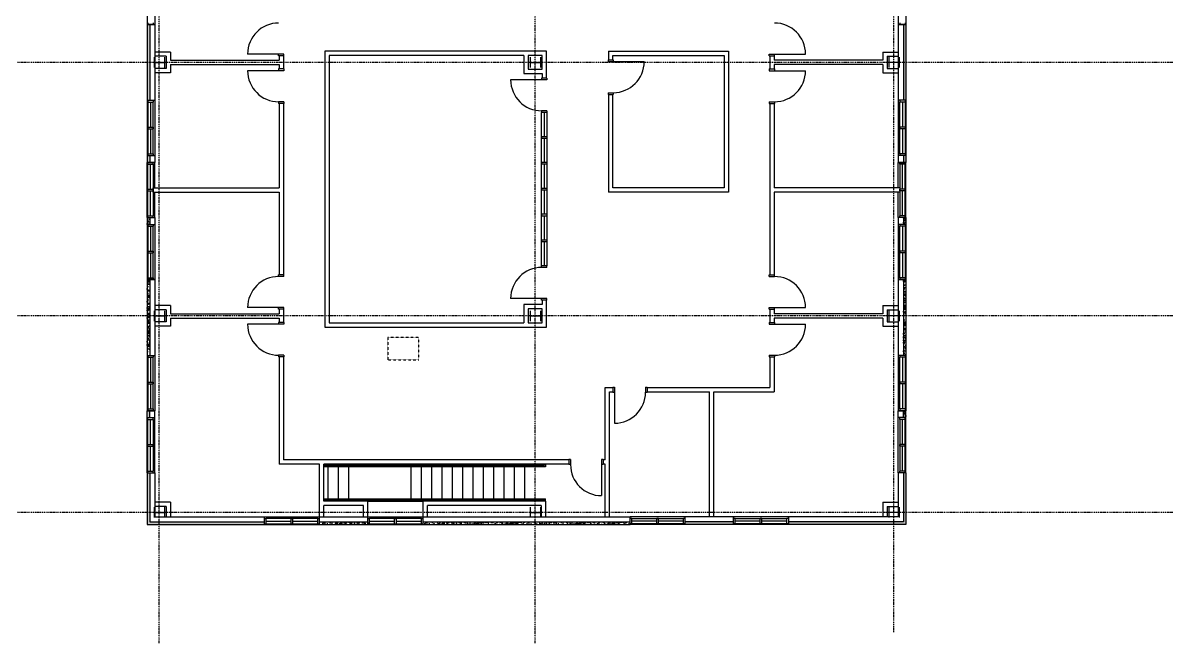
# Model space of a CAD drawing. Header units: inches. Extents: x -37 to 8263, y -3768 to 3636.
# Drawn here: x 1927 to 3261, y -633 to 86 of the extents above; entities that cross this region are included whole.
import ezdxf

# ---------------------------------------------------------------- set-up
doc = ezdxf.new("R2010")
doc.units = ezdxf.units.IN
doc.header["$MEASUREMENT"] = 0
doc.linetypes.add('D2', pattern=[0.15625, 0.0625, -0.09375])
doc.linetypes.add('DASHDOTX2', pattern=[2, 1, -0.5, 0, -0.5])
for name, color, linetype in [('DOORS', 2, 'Continuous'), ('poche', 1, 'Continuous'), ('STAIRS', 2, 'Continuous'), ('STRUCTURE', 1, 'DASHDOTX2'), ('WALLS', 4, 'Continuous'), ('WINDOWS', 2, 'Continuous')]:
    doc.layers.add(name, color=color, linetype=linetype)
pattern_1 = [(37.5, (0, -4), (-0.1259867, 3.8536475), [0, -3.04, 0, -3.4, 0, -3.25]), (7.5, (0, -4), (3.539553, 5.644292), [0, -1.64, 0, -2.74, 0, -1.05]), (327.5, (-2.46, -4), (6.2282837, 0.011318), [0, -1, 0, -3.6, 0, -4.7]), (317.5, (-2.46, -4), (6.012253, 1.755351), [0, -0.5, 0, -2.36, 0, -2.7])]

msp = doc.modelspace()

# ---------------------------------------------------------------- hatches: boundary and pattern name
at = {"layer": 'poche'}
h = msp.add_hatch(dxfattribs=at)
h.set_pattern_fill('AR-SAND', color=256, scale=2, style=0)
h.paths.add_polyline_path([(2074.2, 84.6), (2071.2, 84.6), (2071.2, 40.6), (2074.2, 40.6)])
h.paths.add_polyline_path([(2074.2, 40.6), (2071.2, 40.6), (2071.2, -3.4), (2074.2, -3.4)])
h.paths.add_polyline_path([(2074.2, -67.4), (2072.2, -67.4), (2071.2, -67.4), (2071.2, -75.4), (2074.2, -75.4)])
h = msp.add_hatch(dxfattribs=at)
h.set_pattern_fill('AR-SAND', color=256, scale=2, style=0)
h.paths.add_polyline_path([(2951.2, 84.6), (2948.2, 84.6), (2948.2, 40.6), (2951.2, 40.6)])
h.paths.add_polyline_path([(2951.2, 40.6), (2948.2, 40.6), (2948.2, -3.4), (2951.2, -3.4)])
h.paths.add_polyline_path([(2951.2, -67.4), (2948.2, -67.4), (2948.2, -75.4), (2950.2, -75.4), (2951.2, -75.4)])
h = msp.add_hatch(dxfattribs=at)
h.set_pattern_fill('AR-SAND', color=256, scale=2, style=0)
h.paths.add_polyline_path([(2074.2, -139.4), (2071.2, -139.4), (2071.2, -147.4), (2074.2, -147.4)])
h.paths.add_polyline_path([(2074.2, -211.4), (2071.2, -211.4), (2071.2, -253.4), (2074.2, -253.4)])
h.paths.add_polyline_path([(2074.2, -253.4), (2071.2, -253.4), (2071.2, -295.4), (2074.2, -295.4)])
h = msp.add_hatch(dxfattribs=at)
h.set_pattern_fill('AR-SAND', color=256, scale=2, style=0)
h.paths.add_polyline_path([(2951.2, -211.4), (2948.2, -211.4), (2948.2, -253.4), (2951.2, -253.4)])
h.paths.add_polyline_path([(2951.2, -139.4), (2948.2, -139.4), (2948.2, -147.4), (2950.2, -147.4), (2951.2, -147.4)])
h = msp.add_hatch(dxfattribs=at)
h.set_pattern_fill('AR-SAND', color=256, scale=2, style=0)
h.set_pattern_definition(pattern_1)
h.paths.add_polyline_path([(2951.2, -363.4), (2948.2, -363.4), (2948.2, -371.4), (2951.2, -371.4)])
h.paths.add_polyline_path([(2951.2, -257.4), (2948.2, -257.4), (2948.2, -299.4), (2951.2, -299.4)])
h = msp.add_hatch(dxfattribs=at)
h.set_pattern_fill('AR-SAND', color=256, scale=2, style=0)
h.set_pattern_definition(pattern_1)
h.paths.add_polyline_path([(2074.2, -363.4), (2071.2, -363.4), (2071.2, -371.4), (2074.2, -371.4)])
h.paths.add_polyline_path([(2074.2, -435.4), (2072.2, -435.4), (2071.2, -435.4), (2071.2, -481.4), (2074.2, -481.4)])
h.paths.add_polyline_path([(2074.2, -481.4), (2071.2, -481.4), (2071.2, -495.4), (2085.2, -495.4), (2085.2, -492.4), (2074.2, -492.4)])
h.paths.add_polyline_path([(2207.2, -492.4), (2085.2, -492.4), (2085.2, -495.4), (2207.2, -495.4)])
h = msp.add_hatch(dxfattribs=at)
h.set_pattern_fill('AR-SAND', color=256, scale=2, style=0)
h.set_pattern_definition(pattern_1)
h.paths.add_polyline_path([(2751.2, -492.4), (2695.2, -492.4), (2695.2, -495.4), (2751.2, -495.4)])
h.paths.add_polyline_path([(2937.2, -492.4), (2815.2, -492.4), (2815.2, -494.4), (2815.2, -495.4), (2937.2, -495.4)])
h.paths.add_polyline_path([(2951.2, -481.4), (2948.2, -481.4), (2948.2, -492.4), (2937.2, -492.4), (2937.2, -495.4), (2951.2, -495.4)])
h.paths.add_polyline_path([(2951.2, -435.4), (2948.2, -435.4), (2948.2, -481.4), (2951.2, -481.4)])
h = msp.add_hatch(dxfattribs=at)
h.set_pattern_fill('AR-SAND', color=256, scale=2, style=0)
h.set_pattern_definition(pattern_1)
h.paths.add_polyline_path([(2327.2, -492.4), (2271.2, -492.4), (2271.2, -495.4), (2327.2, -495.4)])
h = msp.add_hatch(dxfattribs=at)
h.set_pattern_fill('AR-SAND', color=256, scale=2, style=0)
h.set_pattern_definition(pattern_1)
h.paths.add_polyline_path([(2521.2, -492.4), (2391.2, -492.4), (2391.2, -494.4), (2391.2, -495.4), (2521.2, -495.4)])
h = msp.add_hatch(dxfattribs=at)
h.set_pattern_fill('AR-SAND', color=256, scale=2, style=0)
h.set_pattern_definition(pattern_1)
h.paths.add_polyline_path([(2631.2, -492.4), (2521.2, -492.4), (2521.2, -495.4), (2631.2, -495.4)])

# ---------------------------------------------------------------- linework, layer by layer
at = {"layer": 'DOORS', "color": 4, "linetype": 'Continuous'}
for p, q in [((2223.7, 50.2), (2187.7, 50.2)), ((2611.7, 41.4), (2647.7, 41.4)), ((2798.7, 50.2), (2834.7, 50.2)), ((2223.7, 30.9), (2187.7, 30.9)), ((2798.7, 30.9), (2834.7, 30.9)), ((2528.7, 20.4), (2492.7, 20.4)), ((2528.7, -233.3), (2492.7, -233.3)), ((2223.7, -243.8), (2187.7, -243.8)), ((2798.7, -243.8), (2834.7, -243.8)), ((2223.7, -263.1), (2187.7, -263.1)), ((2798.7, -263.1), (2834.7, -263.1)), ((2613.2, -341.9), (2613.2, -377.9)), ((2598.2, -425.9), (2598.2, -461.9))]:
    msp.add_line(p, q, dxfattribs=at)
at = {"layer": 'DOORS', "linetype": 'Continuous'}
for p, q in [((2229.7, 50.2), (2223.7, 50.2)), ((2223.7, 48.2), (2223.7, 50.2)), ((2229.7, 48.2), (2223.7, 48.2)), ((2229.7, 48.2), (2229.7, 50.2)), ((2605.7, 43.4), (2605.7, 41.4)), ((2605.7, 43.4), (2611.7, 43.4)), ((2605.7, 41.4), (2611.7, 41.4)), ((2611.7, 43.4), (2611.7, 41.4)), ((2792.7, 48.2), (2792.7, 50.2)), ((2792.7, 50.2), (2798.7, 50.2)), ((2792.7, 48.2), (2798.7, 48.2)), ((2798.7, 48.2), (2798.7, 50.2)), ((2223.7, 32.9), (2223.7, 30.9)), ((2229.7, 32.9), (2223.7, 32.9)), ((2229.7, 30.9), (2223.7, 30.9)), ((2229.7, 32.9), (2229.7, 30.9)), ((2792.7, 32.9), (2798.7, 32.9)), ((2792.7, 32.9), (2792.7, 30.9)), ((2792.7, 30.9), (2798.7, 30.9)), ((2798.7, 32.9), (2798.7, 30.9)), ((2528.7, 22.4), (2528.7, 20.4)), ((2534.7, 22.4), (2528.7, 22.4)), ((2534.7, 20.4), (2528.7, 20.4)), ((2534.7, 22.4), (2534.7, 20.4)), ((2605.7, 5.4), (2605.7, 3.4)), ((2605.7, 5.4), (2611.7, 5.4)), ((2605.7, 3.4), (2611.7, 3.4)), ((2611.7, 5.4), (2611.7, 3.4)), ((2223.7, -5.1), (2223.7, -7.1)), ((2229.7, -5.1), (2223.7, -5.1)), ((2229.7, -7.1), (2223.7, -7.1)), ((2229.7, -5.1), (2229.7, -7.1)), ((2792.7, -5.1), (2798.7, -5.1)), ((2792.7, -5.1), (2792.7, -7.1)), ((2792.7, -7.1), (2798.7, -7.1)), ((2798.7, -5.1), (2798.7, -7.1)), ((2528.7, -15.6), (2528.7, -17.6)), ((2534.7, -15.6), (2528.7, -15.6)), ((2534.7, -17.6), (2528.7, -17.6)), ((2534.7, -15.6), (2534.7, -17.6)), ((2534.7, -195.3), (2528.7, -195.3)), ((2528.7, -197.3), (2528.7, -195.3)), ((2534.7, -197.3), (2528.7, -197.3)), ((2534.7, -197.3), (2534.7, -195.3)), ((2229.7, -205.8), (2223.7, -205.8)), ((2223.7, -207.8), (2223.7, -205.8)), ((2229.7, -207.8), (2223.7, -207.8)), ((2229.7, -207.8), (2229.7, -205.8)), ((2792.7, -205.8), (2798.7, -205.8)), ((2792.7, -207.8), (2792.7, -205.8)), ((2792.7, -207.8), (2798.7, -207.8)), ((2798.7, -207.8), (2798.7, -205.8)), ((2534.7, -233.3), (2528.7, -233.3)), ((2528.7, -235.3), (2528.7, -233.3)), ((2534.7, -235.3), (2528.7, -235.3)), ((2534.7, -235.3), (2534.7, -233.3)), ((2229.7, -243.8), (2223.7, -243.8)), ((2223.7, -245.8), (2223.7, -243.8)), ((2229.7, -245.8), (2223.7, -245.8)), ((2229.7, -245.8), (2229.7, -243.8)), ((2792.7, -243.8), (2798.7, -243.8)), ((2792.7, -245.8), (2792.7, -243.8)), ((2792.7, -245.8), (2798.7, -245.8)), ((2798.7, -245.8), (2798.7, -243.8)), ((2229.7, -261.1), (2223.7, -261.1)), ((2223.7, -261.1), (2223.7, -263.1)), ((2229.7, -263.1), (2223.7, -263.1)), ((2229.7, -261.1), (2229.7, -263.1)), ((2792.7, -261.1), (2792.7, -263.1)), ((2792.7, -261.1), (2798.7, -261.1)), ((2792.7, -263.1), (2798.7, -263.1)), ((2798.7, -261.1), (2798.7, -263.1)), ((2229.7, -299.1), (2223.7, -299.1)), ((2223.7, -299.1), (2223.7, -301.1)), ((2229.7, -301.1), (2223.7, -301.1)), ((2229.7, -299.1), (2229.7, -301.1)), ((2792.7, -299.1), (2792.7, -301.1)), ((2792.7, -299.1), (2798.7, -299.1)), ((2792.7, -301.1), (2798.7, -301.1)), ((2798.7, -299.1), (2798.7, -301.1)), ((2611.2, -335.9), (2613.2, -335.9)), ((2611.2, -335.9), (2611.2, -341.9)), ((2611.2, -341.9), (2613.2, -341.9)), ((2613.2, -335.9), (2613.2, -341.9)), ((2649.2, -335.9), (2651.2, -335.9)), ((2649.2, -335.9), (2649.2, -341.9)), ((2649.2, -341.9), (2651.2, -341.9)), ((2651.2, -335.9), (2651.2, -341.9)), ((2560.2, -419.9), (2560.2, -425.9)), ((2562.2, -419.9), (2560.2, -419.9)), ((2562.2, -425.9), (2560.2, -425.9)), ((2562.2, -419.9), (2562.2, -425.9)), ((2598.2, -419.9), (2598.2, -425.9)), ((2600.2, -419.9), (2598.2, -419.9)), ((2600.2, -425.9), (2598.2, -425.9)), ((2600.2, -419.9), (2600.2, -425.9))]:
    msp.add_line(p, q, dxfattribs=at)
at = {"layer": 'DOORS', "color": 1, "linetype": 'Continuous'}
for centre, start, end in [((2223.7, 50.2), 90, 180), ((2798.7, 50.2), 0, 90), ((2611.7, 41.4), 270, 0), ((2223.7, 30.9), 180, 270), ((2798.7, 30.9), 270, 0), ((2528.7, 20.4), 180, 270), ((2528.7, -233.3), 90, 180), ((2223.7, -243.8), 90, 180), ((2798.7, -243.8), 0, 90), ((2223.7, -263.1), 180, 270), ((2798.7, -263.1), 270, 0), ((2613.2, -341.9), 270, 0), ((2598.2, -425.9), 180, 270)]:
    msp.add_arc(centre, 36, start, end, dxfattribs=at)
at = {"layer": 'poche', "color": 2}
for p, q in [((2074.2, 84.6), (2074.2, -3.4)), ((2948.2, 84.6), (2948.2, -3.4)), ((2074.2, -67.4), (2074.2, -75.4)), ((2948.2, -67.4), (2948.2, -75.4)), ((2074.2, -139.4), (2074.2, -147.4)), ((2948.2, -139.4), (2948.2, -147.4)), ((2074.2, -211.4), (2074.2, -299.4)), ((2948.2, -211.4), (2948.2, -299.4)), ((2074.2, -371.4), (2074.2, -363.4)), ((2948.2, -371.4), (2948.2, -363.4)), ((2074.2, -435.4), (2074.2, -492.4)), ((2948.2, -435.4), (2948.2, -492.4)), ((2074.2, -492.4), (2207.2, -492.4)), ((2271.2, -492.4), (2327.2, -492.4)), ((2391.2, -492.4), (2631.2, -492.4)), ((2751.2, -492.4), (2695.2, -492.4)), ((2948.2, -492.4), (2815.2, -492.4))]:
    msp.add_line(p, q, dxfattribs=at)
at = {"layer": 'STAIRS'}
for p, q in [((2281.2, -426.9), (2281.2, -425.4)), ((2293.2, -426.9), (2293.2, -425.4)), ((2305.2, -426.9), (2305.2, -425.4)), ((2377.2, -426.9), (2377.2, -425.4)), ((2389.2, -426.9), (2389.2, -425.4)), ((2401.2, -426.9), (2401.2, -425.4)), ((2413.2, -426.9), (2413.2, -425.4)), ((2425.2, -426.9), (2425.2, -425.4)), ((2437.2, -426.9), (2437.2, -425.4)), ((2449.2, -426.9), (2449.2, -425.4)), ((2461.2, -426.9), (2461.2, -425.4)), ((2473.2, -426.9), (2473.2, -425.4)), ((2485.2, -426.9), (2485.2, -425.4)), ((2497.2, -426.9), (2497.2, -425.4)), ((2509.2, -426.9), (2509.2, -425.4)), ((2281.2, -465.4), (2281.2, -428.4)), ((2293.2, -465.4), (2293.2, -428.4)), ((2305.2, -465.4), (2305.2, -428.4)), ((2377.2, -465.4), (2377.2, -428.4)), ((2389.2, -465.4), (2389.2, -428.4)), ((2401.2, -465.4), (2401.2, -428.4)), ((2413.2, -465.4), (2413.2, -428.4)), ((2425.2, -465.4), (2425.2, -428.4)), ((2437.2, -465.4), (2437.2, -428.4)), ((2449.2, -465.4), (2449.2, -428.4)), ((2461.2, -465.4), (2461.2, -428.4)), ((2473.2, -465.4), (2473.2, -428.4)), ((2485.2, -465.4), (2485.2, -428.4)), ((2497.2, -465.4), (2497.2, -428.4)), ((2509.2, -465.4), (2509.2, -428.4)), ((2281.2, -468.4), (2281.2, -466.9)), ((2293.2, -468.4), (2293.2, -466.9)), ((2305.2, -468.4), (2305.2, -466.9)), ((2327.2, -468.4), (2391.2, -468.4)), ((2377.2, -468.4), (2377.2, -466.9)), ((2389.2, -468.4), (2389.2, -466.9)), ((2401.2, -468.4), (2401.2, -466.9)), ((2413.2, -468.4), (2413.2, -466.9)), ((2425.2, -468.4), (2425.2, -466.9)), ((2437.2, -468.4), (2437.2, -466.9)), ((2449.2, -468.4), (2449.2, -466.9)), ((2461.2, -468.4), (2461.2, -466.9)), ((2473.2, -468.4), (2473.2, -466.9)), ((2485.2, -468.4), (2485.2, -466.9)), ((2497.2, -468.4), (2497.2, -466.9)), ((2509.2, -468.4), (2509.2, -466.9))]:
    msp.add_line(p, q, dxfattribs=at)
at = {"layer": 'STAIRS', "color": 1}
for p, q in [((2531.7, -425.4), (2531.7, -426.9)), ((2533.2, -425.4), (2533.2, -428.4)), ((2531.7, -426.9), (2276.2, -426.9)), ((2533.2, -428.4), (2276.2, -428.4)), ((2276.2, -465.4), (2533.2, -465.4)), ((2533.2, -468.4), (2533.2, -465.4)), ((2276.2, -466.9), (2531.7, -466.9)), ((2531.7, -468.4), (2531.7, -466.9))]:
    msp.add_line(p, q, dxfattribs=at)
at = {"layer": 'STRUCTURE'}
for p, q in [((2085.2, -632.8), (2085.2, 1416)), ((2521.2, -632.8), (2521.2, 1416)), ((2937.2, -620.2), (2937.2, 971.4)), ((3260.8, 40.6), (686.5, 40.6)), ((3260.8, -253.4), (686.5, -253.4)), ((3260.8, -481.4), (686.5, -481.4))]:
    msp.add_line(p, q, dxfattribs=at)
at = {"layer": 'STRUCTURE', "color": 5, "linetype": 'Continuous'}
for p, q in [((2079.2, 46.6), (2079.2, 34.6)), ((2079.2, 40.6), (2091.2, 40.6)), ((2091.2, 46.6), (2091.2, 34.6)), ((2515.2, 46.6), (2515.2, 34.6)), ((2515.2, 40.6), (2527.2, 40.6)), ((2527.2, 46.6), (2527.2, 34.6)), ((2931.2, 46.6), (2931.2, 34.6)), ((2943.2, 40.6), (2931.2, 40.6)), ((2943.2, 46.6), (2943.2, 34.6)), ((2079.2, -247.4), (2079.2, -259.4)), ((2091.2, -247.4), (2091.2, -259.4)), ((2515.2, -247.4), (2515.2, -259.4)), ((2527.2, -247.4), (2527.2, -259.4)), ((2931.2, -247.4), (2931.2, -259.4)), ((2943.2, -247.4), (2943.2, -259.4)), ((2079.2, -253.4), (2091.2, -253.4)), ((2515.2, -253.4), (2527.2, -253.4)), ((2943.2, -253.4), (2931.2, -253.4)), ((2079.2, -475.4), (2079.2, -487.4)), ((2091.2, -475.4), (2091.2, -487.4)), ((2515.2, -475.4), (2515.2, -487.4)), ((2527.2, -475.4), (2527.2, -487.4)), ((2931.2, -475.4), (2931.2, -487.4)), ((2943.2, -475.4), (2943.2, -487.4)), ((2079.2, -481.4), (2091.2, -481.4)), ((2515.2, -481.4), (2527.2, -481.4)), ((2943.2, -481.4), (2931.2, -481.4))]:
    msp.add_line(p, q, dxfattribs=at)
at = {"layer": 'WALLS', "color": 5}
for p, q in [((2071.2, 84.6), (2071.2, -3.4)), ((2951.2, 84.6), (2951.2, -3.4)), ((2071.2, -67.4), (2071.2, -75.4)), ((2951.2, -67.4), (2951.2, -75.4)), ((2071.2, -139.4), (2071.2, -147.4)), ((2951.2, -139.4), (2951.2, -147.4)), ((2071.2, -211.4), (2071.2, -299.4)), ((2951.2, -211.4), (2951.2, -299.4)), ((2071.2, -371.4), (2071.2, -363.4)), ((2951.2, -371.4), (2951.2, -363.4)), ((2071.2, -435.4), (2071.2, -495.4)), ((2951.2, -435.4), (2951.2, -495.4)), ((2071.2, -495.4), (2207.2, -495.4)), ((2271.2, -495.4), (2327.2, -495.4)), ((2391.2, -495.4), (2631.2, -495.4)), ((2751.2, -495.4), (2695.2, -495.4)), ((2951.2, -495.4), (2815.2, -495.4))]:
    msp.add_line(p, q, dxfattribs=at)
at = {"layer": 'WALLS', "color": 4}
for p, q in [((2080.2, 84.6), (2071.2, 84.6)), ((2080.2, 84.6), (2071.2, 84.6)), ((2071.2, 84.6), (2080.2, 84.6)), ((2951.2, 84.6), (2942.2, 84.6)), ((2942.2, 84.6), (2951.2, 84.6)), ((2942.2, 84.6), (2951.2, 84.6)), ((2071.2, -3.4), (2080.2, -3.4)), ((2951.2, -3.4), (2942.2, -3.4)), ((2071.2, -67.4), (2080.2, -67.4)), ((2080.2, -75.4), (2071.2, -75.4)), ((2080.2, -75.4), (2071.2, -75.4)), ((2071.2, -75.4), (2080.2, -75.4)), ((2951.2, -67.4), (2942.2, -67.4)), ((2951.2, -75.4), (2942.2, -75.4)), ((2942.2, -75.4), (2951.2, -75.4)), ((2942.2, -75.4), (2951.2, -75.4)), ((2071.2, -139.4), (2080.2, -139.4)), ((2951.2, -139.4), (2942.2, -139.4)), ((2071.2, -147.4), (2080.2, -147.4)), ((2951.2, -147.4), (2942.2, -147.4)), ((2080.2, -211.4), (2071.2, -211.4)), ((2080.2, -211.4), (2071.2, -211.4)), ((2071.2, -211.4), (2080.2, -211.4)), ((2951.2, -211.4), (2942.2, -211.4)), ((2942.2, -211.4), (2951.2, -211.4)), ((2942.2, -211.4), (2951.2, -211.4)), ((2071.2, -299.4), (2080.2, -299.4)), ((2071.2, -299.4), (2080.2, -299.4)), ((2951.2, -299.4), (2942.2, -299.4)), ((2951.2, -299.4), (2942.2, -299.4)), ((2080.2, -363.4), (2071.2, -363.4)), ((2080.2, -363.4), (2071.2, -363.4)), ((2071.2, -363.4), (2080.2, -363.4)), ((2071.2, -371.4), (2080.2, -371.4)), ((2951.2, -363.4), (2942.2, -363.4)), ((2942.2, -363.4), (2951.2, -363.4)), ((2942.2, -363.4), (2951.2, -363.4)), ((2951.2, -371.4), (2942.2, -371.4)), ((2071.2, -435.4), (2080.2, -435.4)), ((2951.2, -435.4), (2942.2, -435.4)), ((2207.2, -495.4), (2207.2, -486.4)), ((2271.2, -495.4), (2271.2, -486.4)), ((2327.2, -495.4), (2327.2, -486.4)), ((2391.2, -495.4), (2391.2, -486.4)), ((2631.2, -495.4), (2631.2, -486.4)), ((2695.2, -495.4), (2695.2, -486.4)), ((2751.2, -495.4), (2751.2, -486.4)), ((2815.2, -495.4), (2815.2, -486.4))]:
    msp.add_line(p, q, dxfattribs=at)
at = {"layer": 'WALLS'}
for p, q in [((2080.2, 84.6), (2080.2, -3.4)), ((2942.2, 84.6), (2942.2, -3.4)), ((2534.2, 53.6), (2277.2, 53.6)), ((2277.2, 53.6), (2277.2, -266.4)), ((2534.2, 22.4), (2534.2, 53.6)), ((2606.2, 53.6), (2606.2, 43.4)), ((2606.2, 53.6), (2745.2, 53.6)), ((2745.2, 53.6), (2745.2, -109.9)), ((2098.2, 52.6), (2080.2, 52.6)), ((2098.2, 52.6), (2098.2, 43.1)), ((2098.2, 43.1), (2224.2, 43.1)), ((2224.2, 48.2), (2224.2, 43.1)), ((2229.2, 48.2), (2229.2, 32.9)), ((2508.2, 48.6), (2282.2, 48.6)), ((2282.2, 48.6), (2282.2, -261.4)), ((2508.2, 48.6), (2508.2, 27.6)), ((2611.2, 48.6), (2740.2, 48.6)), ((2611.2, 43.4), (2611.2, 48.6)), ((2740.2, 48.6), (2740.2, -104.9)), ((2793.2, 48.2), (2793.2, 32.9)), ((2798.2, 48.2), (2798.2, 43.1)), ((2924.2, 43.1), (2798.2, 43.1)), ((2924.2, 52.6), (2942.2, 52.6)), ((2924.2, 52.6), (2924.2, 43.1)), ((2098.2, 28.6), (2080.2, 28.6)), ((2098.2, 38.1), (2224.2, 38.1)), ((2098.2, 38.1), (2098.2, 28.6)), ((2224.2, 38.1), (2224.2, 32.9)), ((2508.2, 27.6), (2529.2, 27.6)), ((2529.2, 27.6), (2529.2, 22.4)), ((2924.2, 38.1), (2798.2, 38.1)), ((2798.2, 38.1), (2798.2, 32.9)), ((2924.2, 38.1), (2924.2, 28.6)), ((2924.2, 28.6), (2942.2, 28.6)), ((2606.2, 3.4), (2606.2, -109.9)), ((2611.2, -104.9), (2611.2, 3.4)), ((2224.2, -7.1), (2224.2, -104.9)), ((2229.2, -7.1), (2229.2, -205.8)), ((2793.2, -7.1), (2793.2, -205.8)), ((2798.2, -7.1), (2798.2, -104.9)), ((2080.2, -67.4), (2080.2, -75.4)), ((2942.2, -67.4), (2942.2, -75.4)), ((2078.2, -104.9), (2224.2, -104.9)), ((2078.2, -109.9), (2078.2, -104.9)), ((2740.2, -104.9), (2611.2, -104.9)), ((2944.2, -104.9), (2798.2, -104.9)), ((2944.2, -104.9), (2944.2, -109.9)), ((2078.2, -109.9), (2224.2, -109.9)), ((2224.2, -109.9), (2224.2, -205.8)), ((2745.2, -109.9), (2606.2, -109.9)), ((2944.2, -109.9), (2798.2, -109.9)), ((2798.2, -109.9), (2798.2, -205.8)), ((2080.2, -139.4), (2080.2, -147.4)), ((2942.2, -139.4), (2942.2, -147.4)), ((2080.2, -211.4), (2080.2, -299.4)), ((2942.2, -211.4), (2942.2, -299.4)), ((2529.2, -235.3), (2529.2, -240.4)), ((2534.2, -266.4), (2534.2, -235.3)), ((2098.2, -241.4), (2080.2, -241.4)), ((2098.2, -241.4), (2098.2, -250.9)), ((2098.2, -250.9), (2224.2, -250.9)), ((2224.2, -245.8), (2224.2, -250.9)), ((2229.2, -245.8), (2229.2, -261.1)), ((2529.2, -240.4), (2508.2, -240.4)), ((2508.2, -240.4), (2508.2, -261.4)), ((2793.2, -245.8), (2793.2, -261.1)), ((2798.2, -245.8), (2798.2, -250.9)), ((2924.2, -250.9), (2798.2, -250.9)), ((2924.2, -241.4), (2924.2, -250.9)), ((2924.2, -241.4), (2942.2, -241.4)), ((2098.2, -265.4), (2080.2, -265.4)), ((2098.2, -255.9), (2224.2, -255.9)), ((2098.2, -255.9), (2098.2, -265.4)), ((2224.2, -255.9), (2224.2, -261.1)), ((2277.2, -266.4), (2534.2, -266.4)), ((2282.2, -261.4), (2508.2, -261.4)), ((2924.2, -255.9), (2798.2, -255.9)), ((2798.2, -255.9), (2798.2, -261.1)), ((2924.2, -255.9), (2924.2, -265.4)), ((2924.2, -265.4), (2942.2, -265.4)), ((2224.2, -301.1), (2224.2, -425.4)), ((2229.2, -301.1), (2229.2, -420.4)), ((2793.2, -301.1), (2793.2, -336.4)), ((2798.2, -301.1), (2798.2, -341.4)), ((2602.2, -336.4), (2611.2, -336.4)), ((2602.2, -420.4), (2602.2, -336.4)), ((2607.2, -420.4), (2607.2, -341.4)), ((2607.2, -341.4), (2611.2, -341.4)), ((2651.2, -336.4), (2793.2, -336.4)), ((2651.2, -341.4), (2723.2, -341.4)), ((2723.2, -486.4), (2723.2, -341.4)), ((2728.2, -486.4), (2728.2, -341.4)), ((2728.2, -341.4), (2798.2, -341.4)), ((2080.2, -371.4), (2080.2, -363.4)), ((2942.2, -371.4), (2942.2, -363.4)), ((2271.2, -425.4), (2224.2, -425.4)), ((2560.2, -420.4), (2229.2, -420.4)), ((2271.2, -486.4), (2271.2, -425.4)), ((2276.2, -468.4), (2276.2, -425.4)), ((2560.2, -425.4), (2276.2, -425.4)), ((2602.2, -420.4), (2600.2, -420.4)), ((2602.2, -425.4), (2600.2, -425.4)), ((2602.2, -486.4), (2602.2, -425.4)), ((2607.2, -486.4), (2607.2, -420.4)), ((2080.2, -435.4), (2080.2, -486.4)), ((2942.2, -435.4), (2942.2, -486.4)), ((2098.2, -469.4), (2080.2, -469.4)), ((2098.2, -469.4), (2098.2, -486.4)), ((2327.2, -468.4), (2276.2, -468.4)), ((2327.2, -486.4), (2327.2, -468.4)), ((2391.2, -486.4), (2391.2, -468.4)), ((2533.2, -468.4), (2391.2, -468.4)), ((2533.2, -468.4), (2509.2, -468.4)), ((2533.2, -468.4), (2533.2, -486.4)), ((2924.2, -469.4), (2942.2, -469.4)), ((2924.2, -469.4), (2924.2, -486.4)), ((2080.2, -486.4), (2207.2, -486.4)), ((2271.2, -486.4), (2327.2, -486.4)), ((2391.2, -486.4), (2631.2, -486.4)), ((2751.2, -486.4), (2695.2, -486.4)), ((2942.2, -486.4), (2815.2, -486.4))]:
    msp.add_line(p, q, dxfattribs=at)
at = {"layer": 'WALLS', "color": 2}
for p, q in [((2093.2, 47.6), (2080.2, 47.6)), ((2093.2, 47.6), (2093.2, 33.6)), ((2513.2, 48.6), (2513.2, 32.6)), ((2529.2, 48.6), (2513.2, 48.6)), ((2529.2, 32.6), (2529.2, 48.6)), ((2929.2, 47.6), (2942.2, 47.6)), ((2929.2, 47.6), (2929.2, 33.6)), ((2093.2, 33.6), (2080.2, 33.6)), ((2513.2, 32.6), (2529.2, 32.6)), ((2929.2, 33.6), (2942.2, 33.6)), ((2093.2, -246.4), (2080.2, -246.4)), ((2093.2, -246.4), (2093.2, -260.4)), ((2529.2, -245.4), (2513.2, -245.4)), ((2513.2, -245.4), (2513.2, -261.4)), ((2529.2, -261.4), (2529.2, -245.4)), ((2929.2, -246.4), (2929.2, -260.4)), ((2929.2, -246.4), (2942.2, -246.4)), ((2093.2, -260.4), (2080.2, -260.4)), ((2513.2, -261.4), (2529.2, -261.4)), ((2929.2, -260.4), (2942.2, -260.4)), ((2093.2, -474.4), (2080.2, -474.4)), ((2093.2, -474.4), (2093.2, -486.4)), ((2276.2, -486.4), (2276.2, -473.4)), ((2322.2, -473.4), (2276.2, -473.4)), ((2322.2, -486.4), (2322.2, -473.4)), ((2528.2, -473.4), (2396.2, -473.4)), ((2396.2, -486.4), (2396.2, -473.4)), ((2528.2, -473.4), (2528.2, -486.4)), ((2929.2, -474.4), (2942.2, -474.4)), ((2929.2, -474.4), (2929.2, -486.4))]:
    msp.add_line(p, q, dxfattribs=at)
at = {"layer": 'WALLS', "color": 1, "linetype": 'D2'}
msp.add_lwpolyline([(2350.2, -304.4), (2386.2, -304.4), (2386.2, -278.4), (2350.2, -278.4)], close=True, dxfattribs=at)
at = {"layer": 'WINDOWS', "color": 1}
for p, q in [((2071.2, 148.6), (2071.2, 84.6)), ((2080.2, 148.6), (2080.2, 84.6)), ((2942.2, 148.6), (2942.2, 84.6)), ((2951.2, 148.6), (2951.2, 84.6)), ((2071.2, -3.4), (2071.2, -67.4)), ((2080.2, -3.4), (2080.2, -67.4)), ((2942.2, -3.4), (2942.2, -67.4)), ((2951.2, -3.4), (2951.2, -67.4)), ((2071.2, -139.4), (2071.2, -75.4)), ((2080.2, -104.9), (2080.2, -75.4)), ((2942.2, -104.9), (2942.2, -75.4)), ((2951.2, -139.4), (2951.2, -75.4)), ((2080.2, -139.4), (2080.2, -109.9)), ((2942.2, -139.4), (2942.2, -109.9)), ((2071.2, -147.4), (2071.2, -211.4)), ((2080.2, -147.4), (2080.2, -211.4)), ((2942.2, -147.4), (2942.2, -211.4)), ((2951.2, -147.4), (2951.2, -211.4)), ((2071.2, -299.4), (2071.2, -363.4)), ((2080.2, -299.4), (2080.2, -363.4)), ((2942.2, -299.4), (2942.2, -363.4)), ((2951.2, -299.4), (2951.2, -363.4)), ((2071.2, -435.4), (2071.2, -371.4)), ((2080.2, -435.4), (2080.2, -371.4)), ((2942.2, -435.4), (2942.2, -371.4)), ((2951.2, -435.4), (2951.2, -371.4)), ((2207.2, -486.4), (2271.2, -486.4)), ((2327.2, -486.4), (2391.2, -486.4)), ((2695.2, -486.4), (2631.2, -486.4)), ((2815.2, -486.4), (2751.2, -486.4)), ((2207.2, -495.4), (2271.2, -495.4)), ((2327.2, -495.4), (2391.2, -495.4)), ((2695.2, -495.4), (2631.2, -495.4)), ((2815.2, -495.4), (2751.2, -495.4))]:
    msp.add_line(p, q, dxfattribs=at)
at = {"layer": 'WINDOWS', "linetype": 'Continuous'}
for p, q in [((2072.2, 86.6), (2072.2, 84.6)), ((2072.2, 84.6), (2078.2, 84.6)), ((2078.2, 86.6), (2078.2, 84.6)), ((2944.2, 86.6), (2944.2, 84.6)), ((2950.2, 84.6), (2944.2, 84.6)), ((2950.2, 86.6), (2950.2, 84.6)), ((2072.2, -3.4), (2078.2, -3.4)), ((2072.2, -3.4), (2072.2, -5.4)), ((2072.2, -5.4), (2078.2, -5.4)), ((2078.2, -3.4), (2078.2, -5.4)), ((2950.2, -3.4), (2944.2, -3.4)), ((2944.2, -3.4), (2944.2, -5.4)), ((2950.2, -5.4), (2944.2, -5.4)), ((2950.2, -3.4), (2950.2, -5.4)), ((2072.2, -34.4), (2078.2, -34.4)), ((2072.2, -34.4), (2072.2, -36.4)), ((2072.2, -36.4), (2078.2, -36.4)), ((2078.2, -34.4), (2078.2, -36.4)), ((2950.2, -34.4), (2944.2, -34.4)), ((2944.2, -34.4), (2944.2, -36.4)), ((2950.2, -36.4), (2944.2, -36.4)), ((2950.2, -34.4), (2950.2, -36.4)), ((2528.7, -45.6), (2528.7, -47.6)), ((2534.7, -45.6), (2528.7, -45.6)), ((2534.7, -47.6), (2528.7, -47.6)), ((2534.7, -45.6), (2534.7, -47.6)), ((2072.2, -65.4), (2078.2, -65.4)), ((2072.2, -65.4), (2072.2, -67.4)), ((2078.2, -65.4), (2078.2, -67.4)), ((2950.2, -65.4), (2944.2, -65.4)), ((2944.2, -65.4), (2944.2, -67.4)), ((2950.2, -65.4), (2950.2, -67.4)), ((2072.2, -67.4), (2078.2, -67.4)), ((2072.2, -75.4), (2078.2, -75.4)), ((2072.2, -77.4), (2072.2, -75.4)), ((2072.2, -77.4), (2078.2, -77.4)), ((2078.2, -77.4), (2078.2, -75.4)), ((2528.7, -75.6), (2528.7, -77.6)), ((2534.7, -75.6), (2528.7, -75.6)), ((2534.7, -77.6), (2528.7, -77.6)), ((2534.7, -75.6), (2534.7, -77.6)), ((2950.2, -67.4), (2944.2, -67.4)), ((2950.2, -75.4), (2944.2, -75.4)), ((2944.2, -77.4), (2944.2, -75.4)), ((2950.2, -77.4), (2944.2, -77.4)), ((2950.2, -77.4), (2950.2, -75.4)), ((2072.2, -106.4), (2078.2, -106.4)), ((2072.2, -108.4), (2072.2, -106.4)), ((2078.2, -108.4), (2078.2, -106.4)), ((2528.7, -105.6), (2528.7, -107.6)), ((2534.7, -105.6), (2528.7, -105.6)), ((2534.7, -105.6), (2534.7, -107.6)), ((2950.2, -106.4), (2944.2, -106.4)), ((2944.2, -108.4), (2944.2, -106.4)), ((2950.2, -108.4), (2950.2, -106.4)), ((2072.2, -108.4), (2078.2, -108.4)), ((2534.7, -107.6), (2528.7, -107.6)), ((2950.2, -108.4), (2944.2, -108.4)), ((2072.2, -137.4), (2078.2, -137.4)), ((2072.2, -139.4), (2072.2, -137.4)), ((2072.2, -139.4), (2078.2, -139.4)), ((2078.2, -139.4), (2078.2, -137.4)), ((2528.7, -135.6), (2528.7, -137.6)), ((2534.7, -135.6), (2528.7, -135.6)), ((2534.7, -137.6), (2528.7, -137.6)), ((2534.7, -135.6), (2534.7, -137.6)), ((2950.2, -137.4), (2944.2, -137.4)), ((2944.2, -139.4), (2944.2, -137.4)), ((2950.2, -139.4), (2944.2, -139.4)), ((2950.2, -139.4), (2950.2, -137.4)), ((2072.2, -147.4), (2078.2, -147.4)), ((2072.2, -147.4), (2072.2, -149.4)), ((2072.2, -149.4), (2078.2, -149.4)), ((2078.2, -147.4), (2078.2, -149.4)), ((2950.2, -147.4), (2944.2, -147.4)), ((2944.2, -147.4), (2944.2, -149.4)), ((2950.2, -149.4), (2944.2, -149.4)), ((2950.2, -147.4), (2950.2, -149.4)), ((2528.7, -165.6), (2528.7, -167.6)), ((2534.7, -165.6), (2528.7, -165.6)), ((2534.7, -167.6), (2528.7, -167.6)), ((2534.7, -165.6), (2534.7, -167.6)), ((2072.2, -178.4), (2078.2, -178.4)), ((2072.2, -178.4), (2072.2, -180.4)), ((2072.2, -180.4), (2078.2, -180.4)), ((2078.2, -178.4), (2078.2, -180.4)), ((2950.2, -178.4), (2944.2, -178.4)), ((2944.2, -178.4), (2944.2, -180.4)), ((2950.2, -180.4), (2944.2, -180.4)), ((2950.2, -178.4), (2950.2, -180.4)), ((2072.2, -209.4), (2078.2, -209.4)), ((2072.2, -209.4), (2072.2, -211.4)), ((2072.2, -211.4), (2078.2, -211.4)), ((2078.2, -209.4), (2078.2, -211.4)), ((2950.2, -209.4), (2944.2, -209.4)), ((2944.2, -209.4), (2944.2, -211.4)), ((2950.2, -211.4), (2944.2, -211.4)), ((2950.2, -209.4), (2950.2, -211.4)), ((2072.2, -299.4), (2078.2, -299.4)), ((2072.2, -299.4), (2072.2, -301.4)), ((2072.2, -301.4), (2078.2, -301.4)), ((2078.2, -299.4), (2078.2, -301.4)), ((2950.2, -299.4), (2944.2, -299.4)), ((2944.2, -299.4), (2944.2, -301.4)), ((2950.2, -301.4), (2944.2, -301.4)), ((2950.2, -299.4), (2950.2, -301.4)), ((2072.2, -330.4), (2078.2, -330.4)), ((2072.2, -330.4), (2072.2, -332.4)), ((2072.2, -332.4), (2078.2, -332.4)), ((2078.2, -330.4), (2078.2, -332.4)), ((2950.2, -330.4), (2944.2, -330.4)), ((2944.2, -330.4), (2944.2, -332.4)), ((2950.2, -332.4), (2944.2, -332.4)), ((2950.2, -330.4), (2950.2, -332.4)), ((2072.2, -361.4), (2078.2, -361.4)), ((2072.2, -361.4), (2072.2, -363.4)), ((2072.2, -363.4), (2078.2, -363.4)), ((2072.2, -371.4), (2078.2, -371.4)), ((2072.2, -373.4), (2072.2, -371.4)), ((2078.2, -361.4), (2078.2, -363.4)), ((2078.2, -373.4), (2078.2, -371.4)), ((2950.2, -361.4), (2944.2, -361.4)), ((2944.2, -361.4), (2944.2, -363.4)), ((2950.2, -363.4), (2944.2, -363.4)), ((2950.2, -371.4), (2944.2, -371.4)), ((2944.2, -373.4), (2944.2, -371.4)), ((2950.2, -361.4), (2950.2, -363.4)), ((2950.2, -373.4), (2950.2, -371.4)), ((2072.2, -373.4), (2078.2, -373.4)), ((2950.2, -373.4), (2944.2, -373.4)), ((2072.2, -402.4), (2078.2, -402.4)), ((2072.2, -404.4), (2072.2, -402.4)), ((2072.2, -404.4), (2078.2, -404.4)), ((2078.2, -404.4), (2078.2, -402.4)), ((2950.2, -402.4), (2944.2, -402.4)), ((2944.2, -404.4), (2944.2, -402.4)), ((2950.2, -404.4), (2944.2, -404.4)), ((2950.2, -404.4), (2950.2, -402.4)), ((2072.2, -433.4), (2078.2, -433.4)), ((2072.2, -435.4), (2072.2, -433.4)), ((2072.2, -435.4), (2078.2, -435.4)), ((2078.2, -435.4), (2078.2, -433.4)), ((2950.2, -433.4), (2944.2, -433.4)), ((2944.2, -435.4), (2944.2, -433.4)), ((2950.2, -435.4), (2944.2, -435.4)), ((2950.2, -435.4), (2950.2, -433.4)), ((2207.2, -494.4), (2207.2, -488.4)), ((2207.2, -488.4), (2209.2, -488.4)), ((2209.2, -494.4), (2209.2, -488.4)), ((2238.2, -494.4), (2238.2, -488.4)), ((2238.2, -488.4), (2240.2, -488.4)), ((2240.2, -494.4), (2240.2, -488.4)), ((2269.2, -488.4), (2271.2, -488.4)), ((2269.2, -494.4), (2269.2, -488.4)), ((2271.2, -494.4), (2271.2, -488.4)), ((2327.2, -488.4), (2329.2, -488.4)), ((2327.2, -494.4), (2327.2, -488.4)), ((2329.2, -494.4), (2329.2, -488.4)), ((2358.2, -488.4), (2360.2, -488.4)), ((2358.2, -494.4), (2358.2, -488.4)), ((2360.2, -494.4), (2360.2, -488.4)), ((2389.2, -494.4), (2389.2, -488.4)), ((2389.2, -488.4), (2391.2, -488.4)), ((2391.2, -494.4), (2391.2, -488.4)), ((2633.2, -488.4), (2631.2, -488.4)), ((2631.2, -494.4), (2631.2, -488.4)), ((2633.2, -494.4), (2633.2, -488.4)), ((2662.2, -494.4), (2662.2, -488.4)), ((2664.2, -488.4), (2662.2, -488.4)), ((2664.2, -494.4), (2664.2, -488.4)), ((2693.2, -494.4), (2693.2, -488.4)), ((2695.2, -488.4), (2693.2, -488.4)), ((2695.2, -494.4), (2695.2, -488.4)), ((2751.2, -494.4), (2751.2, -488.4)), ((2753.2, -488.4), (2751.2, -488.4)), ((2753.2, -494.4), (2753.2, -488.4)), ((2784.2, -488.4), (2782.2, -488.4)), ((2782.2, -494.4), (2782.2, -488.4)), ((2784.2, -494.4), (2784.2, -488.4)), ((2815.2, -488.4), (2813.2, -488.4)), ((2813.2, -494.4), (2813.2, -488.4)), ((2815.2, -494.4), (2815.2, -488.4)), ((2207.2, -494.4), (2209.2, -494.4)), ((2238.2, -494.4), (2240.2, -494.4)), ((2269.2, -494.4), (2271.2, -494.4)), ((2327.2, -494.4), (2329.2, -494.4)), ((2358.2, -494.4), (2360.2, -494.4)), ((2389.2, -494.4), (2391.2, -494.4)), ((2633.2, -494.4), (2631.2, -494.4)), ((2664.2, -494.4), (2662.2, -494.4)), ((2695.2, -494.4), (2693.2, -494.4)), ((2753.2, -494.4), (2751.2, -494.4)), ((2784.2, -494.4), (2782.2, -494.4)), ((2815.2, -494.4), (2813.2, -494.4))]:
    msp.add_line(p, q, dxfattribs=at)
at = {"layer": 'WINDOWS', "color": 1, "linetype": 'Continuous'}
for p, q in [((2072.2, -5.4), (2072.2, -65.4)), ((2078.2, -65.4), (2078.2, -5.4)), ((2944.2, -65.4), (2944.2, -5.4)), ((2950.2, -5.4), (2950.2, -65.4)), ((2528.7, -195.3), (2528.7, -17.6)), ((2534.7, -17.6), (2534.7, -195.3)), ((2072.2, -137.4), (2072.2, -77.4)), ((2078.2, -77.4), (2078.2, -137.4)), ((2944.2, -77.4), (2944.2, -137.4)), ((2950.2, -137.4), (2950.2, -77.4)), ((2072.2, -149.4), (2072.2, -209.4)), ((2078.2, -209.4), (2078.2, -149.4)), ((2944.2, -209.4), (2944.2, -149.4)), ((2950.2, -149.4), (2950.2, -209.4)), ((2072.2, -301.4), (2072.2, -361.4)), ((2078.2, -361.4), (2078.2, -301.4)), ((2944.2, -361.4), (2944.2, -301.4)), ((2950.2, -301.4), (2950.2, -361.4)), ((2072.2, -433.4), (2072.2, -373.4)), ((2078.2, -373.4), (2078.2, -433.4)), ((2944.2, -373.4), (2944.2, -433.4)), ((2950.2, -433.4), (2950.2, -373.4)), ((2269.2, -488.4), (2209.2, -488.4)), ((2389.2, -488.4), (2329.2, -488.4)), ((2633.2, -488.4), (2693.2, -488.4)), ((2753.2, -488.4), (2813.2, -488.4)), ((2209.2, -494.4), (2269.2, -494.4)), ((2329.2, -494.4), (2389.2, -494.4)), ((2693.2, -494.4), (2633.2, -494.4)), ((2813.2, -494.4), (2753.2, -494.4))]:
    msp.add_line(p, q, dxfattribs=at)
at = {"layer": 'WINDOWS', "color": 3, "linetype": 'Continuous'}
for p, q in [((2075.2, -5.4), (2075.2, -34.4)), ((2947.2, -5.4), (2947.2, -34.4)), ((2531.7, -17.6), (2531.7, -45.6)), ((2075.2, -36.4), (2075.2, -65.4)), ((2947.2, -36.4), (2947.2, -65.4)), ((2531.7, -47.6), (2531.7, -75.6)), ((2075.2, -106.4), (2075.2, -77.4)), ((2531.7, -77.6), (2531.7, -105.6)), ((2947.2, -106.4), (2947.2, -77.4)), ((2075.2, -137.4), (2075.2, -108.4)), ((2531.7, -107.6), (2531.7, -135.6)), ((2947.2, -137.4), (2947.2, -108.4)), ((2531.7, -137.6), (2531.7, -165.6)), ((2075.2, -149.4), (2075.2, -178.4)), ((2947.2, -149.4), (2947.2, -178.4)), ((2531.7, -167.6), (2531.7, -195.3)), ((2075.2, -180.4), (2075.2, -209.4)), ((2947.2, -180.4), (2947.2, -209.4)), ((2075.2, -301.4), (2075.2, -330.4)), ((2947.2, -301.4), (2947.2, -330.4)), ((2075.2, -332.4), (2075.2, -361.4)), ((2947.2, -332.4), (2947.2, -361.4)), ((2075.2, -402.4), (2075.2, -373.4)), ((2947.2, -402.4), (2947.2, -373.4)), ((2075.2, -433.4), (2075.2, -404.4)), ((2947.2, -433.4), (2947.2, -404.4)), ((2209.2, -491.4), (2238.2, -491.4)), ((2240.2, -491.4), (2269.2, -491.4)), ((2329.2, -491.4), (2358.2, -491.4)), ((2360.2, -491.4), (2389.2, -491.4)), ((2662.2, -491.4), (2633.2, -491.4)), ((2693.2, -491.4), (2664.2, -491.4)), ((2782.2, -491.4), (2753.2, -491.4)), ((2813.2, -491.4), (2784.2, -491.4))]:
    msp.add_line(p, q, dxfattribs=at)

doc.saveas('drawing.dxf')
